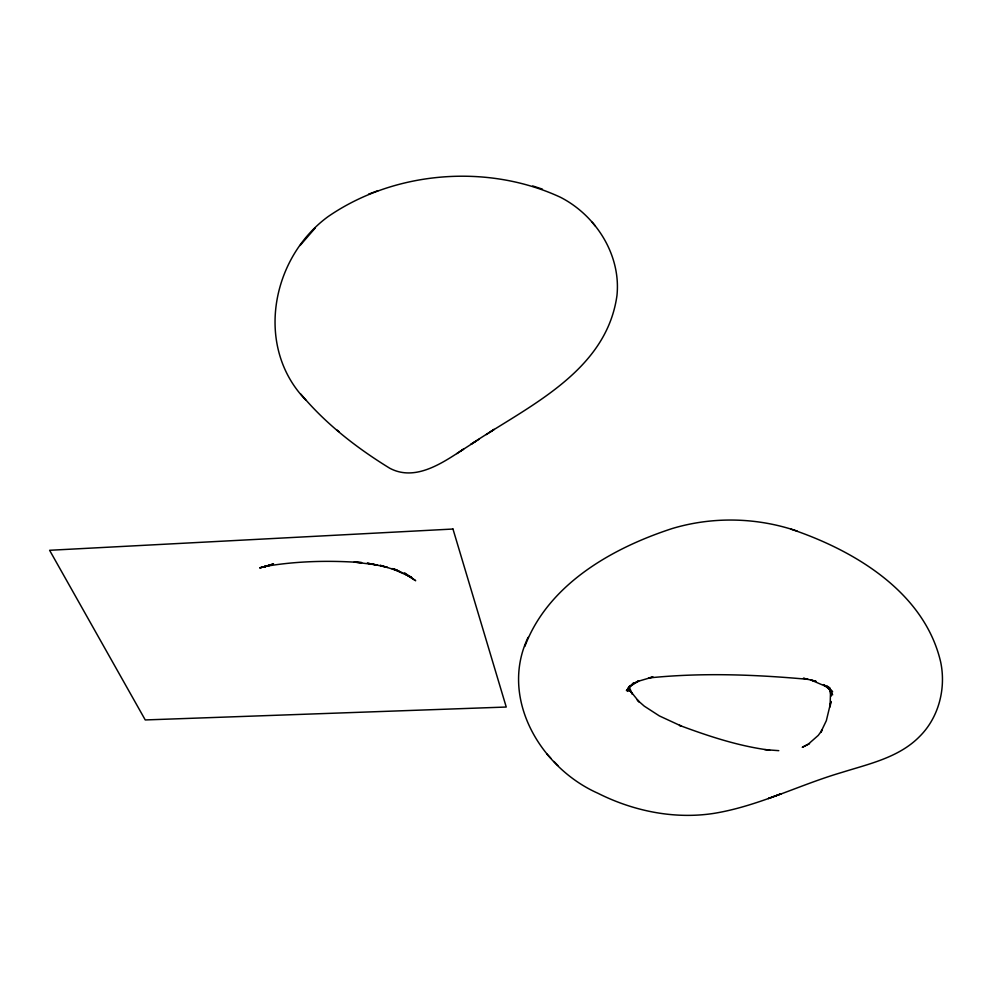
<?xml version="1.0" encoding="UTF-8"?>
<svg xmlns="http://www.w3.org/2000/svg" width="992" height="992" viewBox="0 0 992 992"><rect width="100%" height="100%" fill="white"/><g stroke="black" fill="none" stroke-linecap="round" stroke-linejoin="round"><path stroke-width="1.49" d="M629.077 686.551L628.581 689.576L628.792 686.886L629.498 691.139L629.015 686.923L627.7 689.527L630.205 685.559L626.411 690.643L633.541 683.004L628.891 687.233L627.589 691.387L628.63 687.58M524.842 646.449C548.142 584.288 612.25 548.055 672.278 528.513C712.913 516.336 757.156 517.365 797.258 531.129M528.091 637.385C499.05 698.108 540.504 767.758 597.779 793.191C633.528 811.196 674.684 819.59 714.488 813.291C758.855 805.938 799.205 784.883 842.109 772.359C869.265 763.828 899.26 757.454 919.844 736.25C938.978 717.154 946.17 688.113 940.652 661.949C924.358 592.187 854.521 550.548 791.157 529.207M479.31 439.121L470.977 444.267C528.104 406.199 606.211 371.901 616.95 295.628C621.19 255.142 595.994 215.425 560.418 197.259C487.345 163.333 394.308 170.847 327.918 216.727C270.977 258.428 254.51 347.485 306.007 400.26M300.092 245.483L315.332 227.875M628.891 687.233L638.774 680.698L633.59 683.624L639.766 680.822L653.021 676.941L648.545 677.982C701.27 672.477 755.259 674.523 807.996 679.346L803.433 678.268L816.032 681.318L811.034 680.053L829.052 687.778L823.459 684.592L832.635 691.784L827.688 687.307L831.16 691.201L827.278 686.055L832.598 694.884L829.374 688.411L830.936 692.552L829.51 687.506M490.755 431.632L494.09 429.362L486.34 434.57M456.89 453.617L463.624 449.091C442.606 462.88 415.326 481.876 389.732 468.224C356.946 448.074 325.636 423.894 300.911 394.159M475.292 441.614L460.238 451.348M809.534 743.702L802.268 747.311L808.344 744.099L818.276 735.37L822.244 729.938L820.682 732.468L826.336 720.688L830.974 701.431L830.093 706.924L830.577 689.651L831.122 696.099L829.461 687.468M368.59 194.147L378.064 190.65M269.39 565.192L273.507 563.766M266.203 566.11L259.842 567.846L268.175 565.911L264.839 566.469C296.769 560.976 329.394 560.294 361.658 562.613L354.132 562.08L375.199 564.708L387.401 567.399L380.147 565.328L398.784 570.983L391.952 568.577L411.618 577.319L405.43 574.219L415.685 580.717L404.525 572.793M270.122 564.981L262.992 567.052L271.238 564.969L259.842 567.846M267.567 565.713L273.023 564.138M778.794 750.659L764.745 749.617M769.668 750.163C738.643 746.158 708.697 736.225 679.483 725.363L681.504 726.156L659.382 715.926L644.267 706.143L637.248 699.968L639.22 701.976L630.763 691.511L632.45 694.239L628.978 686.6M375.199 564.708L367.251 563.158L377.778 565.217M532.741 185.975L542.401 189.125M394.308 568.962L403.211 573.153M336.871 429.97L338.954 431.656M546.741 753.908L550.758 758.086M553.982 761.484L557.826 765.477M595.237 225.928L592.236 222.258M628.916 687.134L629.498 691.139M780.915 793.848L768.453 798.486L780.915 793.848M452.972 529.034L49.6 550.287L145.254 719.944L506.242 707.036L452.972 529.034"/></g></svg>
